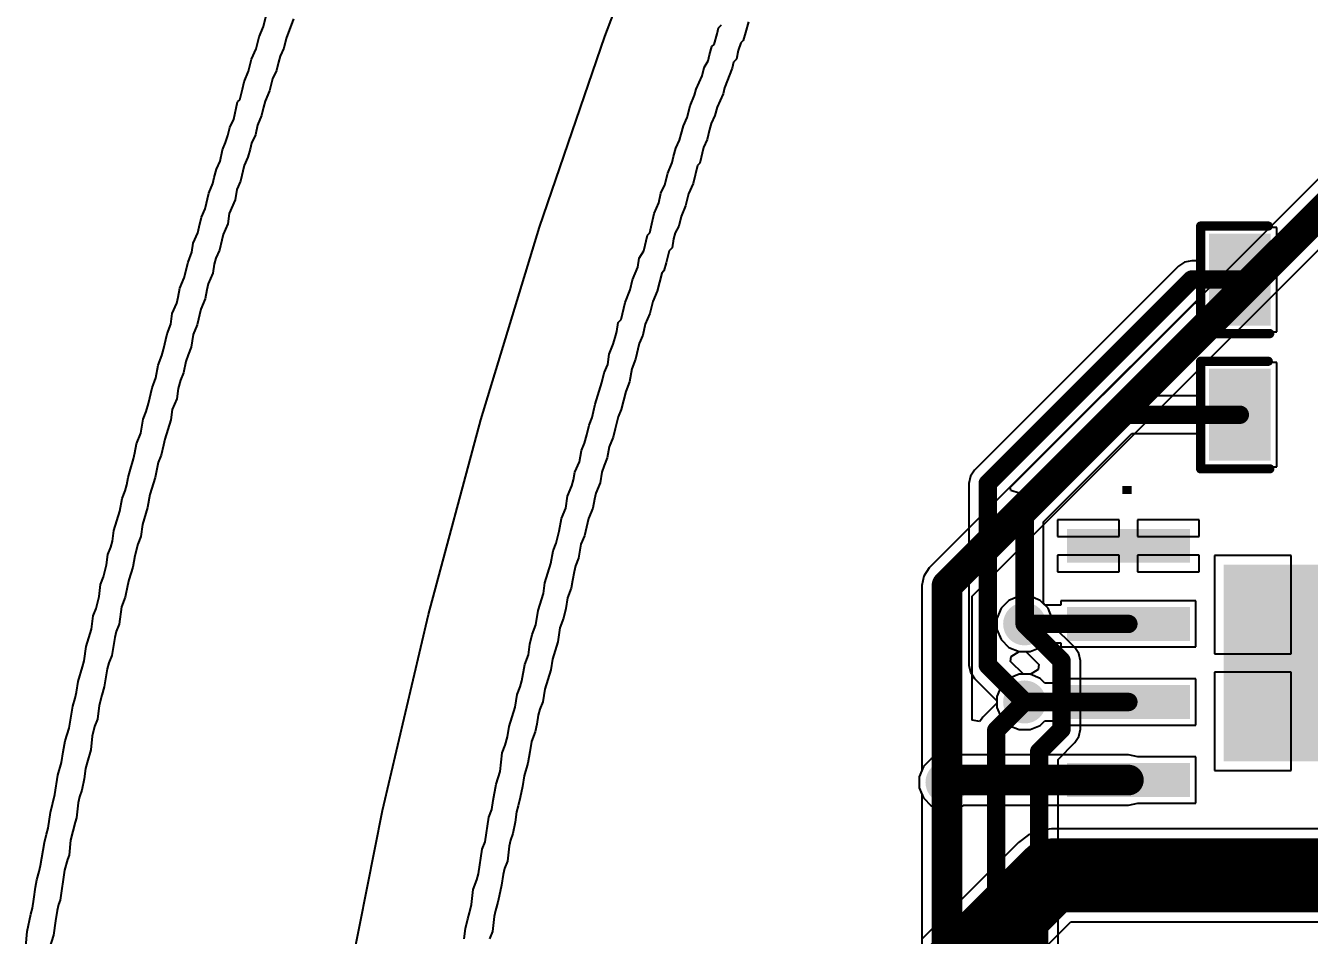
# Model space of a CAD drawing. Header units: millimetres. Extents: x 95 to 305, y 96 to 295.
# Drawn here: x 96.72 to 117.59, y 219.11 to 233.91 of the extents above; entities that cross this region are included whole.
import ezdxf

# ---------------------------------------------------------------- set-up
doc = ezdxf.new("R2010")
doc.units = ezdxf.units.MM
for name, color, linetype in [('BottomLayer', 5, 'Continuous'), ('BottomOverlay', 54, 'Continuous'), ('BottomSolder', 6, 'Continuous'), ('TopLayer', 1, 'Continuous'), ('TopOverlay', 2, 'Continuous'), ('TopPaste', 8, 'Continuous'), ('TopSolder', 216, 'Continuous'), ('ViaHoleLayer', 16, 'Continuous')]:
    doc.layers.add(name, color=color, linetype=linetype)

# ---------------------------------------------------------------- blocks, each defined once
blk = doc.blocks.new('HSOP_8_65')
at = {"layer": 'TopLayer'}
for points in [[(-2.12159977, 3.799798089999999), (-1.67160067, 3.799798089999999), (-1.67160067, 1.89979935), (-2.12159977, 1.89979935)], [(-0.85159723, 3.799798089999999), (-0.40159813, 3.799798089999999), (-0.40159813, 1.89979935), (-0.85159723, 1.89979935)], [(0.41840023, 3.79980317), (0.86839933, 3.79980317), (0.86839933, 1.89980443), (0.41840023, 1.89980443)], [(1.68840023, 3.79980063), (2.13839933, 3.79980063), (2.13839933, 1.89980189), (1.68840023, 1.89980189)], [(-1.5416022, 1.24980446), (1.55839668, 1.24980446), (1.55839668, -1.15019582), (-1.5416022, -1.15019582)], [(-2.12159977, -1.80019833), (-1.67160067, -1.80019833), (-1.67160067, -3.70019707), (-2.12159977, -3.70019707)], [(-0.85159977, -1.80019833), (-0.40160067, -1.80019833), (-0.40160067, -3.70019707), (-0.85159977, -3.70019707)], [(0.41840023, -1.80019833), (0.86839933, -1.80019833), (0.86839933, -3.70019707), (0.41840023, -3.70019707)], [(1.68840023, -1.80019833), (2.13839933, -1.80019833), (2.13839933, -3.70019707), (1.68840023, -3.70019707)]]:
    blk.add_hatch(color=1, dxfattribs=at).paths.add_polyline_path(points)
at = {"layer": 'TopPaste'}
for points in [[(-2.12159977, 3.799798089999999), (-1.67160067, 3.799798089999999), (-1.67160067, 1.89979935), (-2.12159977, 1.89979935)], [(-0.85159723, 3.799798089999999), (-0.40159813, 3.799798089999999), (-0.40159813, 1.89979935), (-0.85159723, 1.89979935)], [(0.41840023, 3.79980317), (0.86839933, 3.79980317), (0.86839933, 1.89980443), (0.41840023, 1.89980443)], [(1.68840023, 3.79980063), (2.13839933, 3.79980063), (2.13839933, 1.89980189), (1.68840023, 1.89980189)], [(-1.5416022, 1.24980446), (1.55839668, 1.24980446), (1.55839668, -1.15019582), (-1.5416022, -1.15019582)], [(-2.12159977, -1.80019833), (-1.67160067, -1.80019833), (-1.67160067, -3.70019707), (-2.12159977, -3.70019707)], [(-0.85159977, -1.80019833), (-0.40160067, -1.80019833), (-0.40160067, -3.70019707), (-0.85159977, -3.70019707)], [(0.41840023, -1.80019833), (0.86839933, -1.80019833), (0.86839933, -3.70019707), (0.41840023, -3.70019707)], [(1.68840023, -1.80019833), (2.13839933, -1.80019833), (2.13839933, -3.70019707), (1.68840023, -3.70019707)]]:
    blk.add_hatch(color=8, dxfattribs=at).paths.add_polyline_path(points)
at = {"layer": 'TopSolder'}
for points in [[(-2.17159967, 3.84979799), (-1.62160077, 3.84979799), (-1.62160077, 1.84979945), (-2.17159967, 1.84979945)], [(-0.9015971299999999, 3.84979799), (-0.35159823, 3.84979799), (-0.35159823, 1.84979945), (-0.9015971299999999, 1.84979945)], [(0.36840033, 3.84980307), (0.91839923, 3.84980307), (0.91839923, 1.84980453), (0.36840033, 1.84980453)], [(1.63840033, 3.84980053), (2.18839923, 3.84980053), (2.18839923, 1.84980199), (1.63840033, 1.84980199)], [(-1.5916021, 1.29980436), (1.60839658, 1.29980436), (1.60839658, -1.20019572), (-1.5916021, -1.20019572)], [(-2.17159967, -1.75019843), (-1.62160077, -1.75019843), (-1.62160077, -3.750196969999999), (-2.17159967, -3.750196969999999)], [(-0.90159967, -1.75019843), (-0.35160077, -1.75019843), (-0.35160077, -3.750196969999999), (-0.90159967, -3.750196969999999)], [(0.36840033, -1.75019843), (0.91839923, -1.75019843), (0.91839923, -3.750196969999999), (0.36840033, -3.750196969999999)], [(1.63840033, -1.75019843), (2.18839923, -1.75019843), (2.18839923, -3.750196969999999), (1.63840033, -3.750196969999999)]]:
    blk.add_hatch(color=216, dxfattribs=at).paths.add_polyline_path(points)
at = {"layer": 'TopOverlay'}
blk.add_text('.', height=1.00000054, dxfattribs=at).set_placement((-2.9915993, -2.85019496))
blk = doc.blocks.new('RES0805_128')
at = {"layer": 'TopLayer'}
for points in [[(-1.38780139, 0.6782968399999999), (-0.4878006499999999, 0.6782968399999999), (-0.4878006499999999, -0.7187031599999999), (-1.38780139, -0.7187031599999999)], [(0.49219993, 0.67829938), (1.39220067, 0.67829938), (1.39220067, -0.7187006199999999), (0.49219993, -0.7187006199999999)]]:
    blk.add_hatch(color=1, dxfattribs=at).paths.add_polyline_path(points)
at = {"layer": 'TopPaste'}
for points in [[(-1.38780139, 0.6782968399999999), (-0.4878006499999999, 0.6782968399999999), (-0.4878006499999999, -0.7187031599999999), (-1.38780139, -0.7187031599999999)], [(0.49219993, 0.67829938), (1.39220067, 0.67829938), (1.39220067, -0.7187006199999999), (0.49219993, -0.7187006199999999)]]:
    blk.add_hatch(color=8, dxfattribs=at).paths.add_polyline_path(points)
at = {"layer": 'TopSolder'}
for points in [[(-1.43780129, 0.72829674), (-0.43780075, 0.72829674), (-0.43780075, -0.76870306), (-1.43780129, -0.76870306)], [(0.44220003, 0.72829928), (1.44220057, 0.72829928), (1.44220057, -0.76870052), (0.44220003, -0.76870052)]]:
    blk.add_hatch(color=216, dxfattribs=at).paths.add_polyline_path(points)
at = {"layer": 'TopOverlay', "const_width": 0.1499997}
for points in [[(-1.5750032, 0.8500008399999999), (-0.47500286, 0.8499983)], [(-1.57500066, -0.87499952), (-1.57500066, 0.8249970799999999)], [(0.47500032, 0.8500008399999999), (1.5750032, 0.8500008399999999)], [(1.57500066, -0.87499952), (1.57500066, 0.8249970799999999)], [(-1.57500066, -0.90000074), (-0.4499991, -0.90000074)], [(0.47499778, -0.90000074), (1.57500066, -0.90000074)]]:
    blk.add_lwpolyline(points, dxfattribs=at)
at = {"layer": 'TopOverlay', "const_width": 0.07499858}
for points in [[(-1.61250376, 0.8500008399999999, 1), (-1.53750264, 0.8500008399999999, 1)], [(-1.61250122, 0.8249970799999999, 1), (-1.5375001, 0.8249970799999999, 1)], [(-0.5125034199999999, 0.8499983, 1), (-0.4375023, 0.8499983, 1)], [(0.43749976, 0.8500008399999999, 1), (0.5125008799999999, 0.8500008399999999, 1)], [(1.5375001, 0.8249970799999999, 1), (1.61250122, 0.8249970799999999, 1)], [(1.53750264, 0.8500008399999999, 1), (1.61250376, 0.8500008399999999, 1)], [(-1.61250122, -0.87499952, 1), (-1.5375001, -0.87499952, 1)], [(-1.61250122, -0.90000074, 1), (-1.5375001, -0.90000074, 1)], [(-0.4874996599999999, -0.90000074, 1), (-0.41249854, -0.90000074, 1)], [(0.43749722, -0.90000074, 1), (0.5124983399999999, -0.90000074, 1)], [(1.5375001, -0.87499952, 1), (1.61250122, -0.87499952, 1)], [(1.5375001, -0.90000074, 1), (1.61250122, -0.90000074, 1)]]:
    blk.add_lwpolyline(points, format="xyb", close=True, dxfattribs=at)
blk = doc.blocks.new('RES0805_130')
at = {"layer": 'TopLayer'}
for points in [[(-1.38780139, 0.6782968399999999), (-0.4878006499999999, 0.6782968399999999), (-0.4878006499999999, -0.7187031599999999), (-1.38780139, -0.7187031599999999)], [(0.49219993, 0.67829938), (1.39220067, 0.67829938), (1.39220067, -0.7187006199999999), (0.49219993, -0.7187006199999999)]]:
    blk.add_hatch(color=1, dxfattribs=at).paths.add_polyline_path(points)
at = {"layer": 'TopPaste'}
for points in [[(-1.38780139, 0.6782968399999999), (-0.4878006499999999, 0.6782968399999999), (-0.4878006499999999, -0.7187031599999999), (-1.38780139, -0.7187031599999999)], [(0.49219993, 0.67829938), (1.39220067, 0.67829938), (1.39220067, -0.7187006199999999), (0.49219993, -0.7187006199999999)]]:
    blk.add_hatch(color=8, dxfattribs=at).paths.add_polyline_path(points)
at = {"layer": 'TopSolder'}
for points in [[(-1.43780129, 0.72829674), (-0.43780075, 0.72829674), (-0.43780075, -0.76870306), (-1.43780129, -0.76870306)], [(0.44220003, 0.72829928), (1.44220057, 0.72829928), (1.44220057, -0.76870052), (0.44220003, -0.76870052)]]:
    blk.add_hatch(color=216, dxfattribs=at).paths.add_polyline_path(points)
at = {"layer": 'TopOverlay', "const_width": 0.1499997}
for points in [[(-1.5750032, 0.85000338), (-0.47500032, 0.8500008399999999)], [(-1.5750032, -0.87499952), (-1.57500066, 0.8249970799999999)], [(0.47500032, 0.8500008399999999), (1.5750032, 0.8500008399999999)], [(1.57500066, -0.87499952), (1.57500066, 0.8249970799999999)], [(-1.5750032, -0.90000074), (-0.4499991, -0.90000074)], [(0.47500286, -0.90000074), (1.57500066, -0.90000074)]]:
    blk.add_lwpolyline(points, dxfattribs=at)
at = {"layer": 'TopOverlay', "const_width": 0.07499858}
for points in [[(-1.61250376, 0.85000338, 1), (-1.53750264, 0.85000338, 1)], [(-1.61250122, 0.8249970799999999, 1), (-1.5375001, 0.8249970799999999, 1)], [(-0.5125008799999999, 0.8500008399999999, 1), (-0.43749976, 0.8500008399999999, 1)], [(0.43749976, 0.8500008399999999, 1), (0.5125008799999999, 0.8500008399999999, 1)], [(1.5375001, 0.8249970799999999, 1), (1.61250122, 0.8249970799999999, 1)], [(1.53750264, 0.8500008399999999, 1), (1.61250376, 0.8500008399999999, 1)], [(-1.61250376, -0.87499952, 1), (-1.53750264, -0.87499952, 1)], [(-1.61250376, -0.90000074, 1), (-1.53750264, -0.90000074, 1)], [(-0.4874996599999999, -0.90000074, 1), (-0.41249854, -0.90000074, 1)], [(0.4375023, -0.90000074, 1), (0.5125034199999999, -0.90000074, 1)], [(1.5375001, -0.87499952, 1), (1.61250122, -0.87499952, 1)], [(1.5375001, -0.90000074, 1), (1.61250122, -0.90000074, 1)]]:
    blk.add_lwpolyline(points, format="xyb", close=True, dxfattribs=at)

msp = doc.modelspace()

# ---------------------------------------------------------------- hatches: boundary and pattern name
at = {"layer": 'BottomLayer'}
h = msp.add_hatch(color=5, dxfattribs=at)
edge = h.paths.add_edge_path()
edge.add_arc((112.96280176, 224.17659762), 0.2999994, 0, 360)
h = msp.add_hatch(color=5, dxfattribs=at)
edge = h.paths.add_edge_path()
edge.add_arc((112.96280176, 222.90660016), 0.2999994, 0, 360)
h = msp.add_hatch(color=5, dxfattribs=at)
edge = h.paths.add_edge_path()
edge.add_arc((111.70000012, 221.6000013), 0.2999994, 0, 360)
at = {"layer": 'BottomSolder'}
h = msp.add_hatch(color=6, dxfattribs=at)
edge = h.paths.add_edge_path()
edge.add_arc((112.96280176, 224.17659762), 0.3499993, 0, 360)
h = msp.add_hatch(color=6, dxfattribs=at)
edge = h.paths.add_edge_path()
edge.add_arc((112.96280176, 222.90660016), 0.3499993, 0, 360)
h = msp.add_hatch(color=6, dxfattribs=at)
edge = h.paths.add_edge_path()
edge.add_arc((111.70000012, 221.6000013), 0.3499993, 0, 360)
at = {"layer": 'TopLayer'}
h = msp.add_hatch(color=1, dxfattribs=at)
edge = h.paths.add_edge_path()
edge.add_arc((112.96280176, 224.17659762), 0.2999994, 0, 360)
h = msp.add_hatch(color=1, dxfattribs=at)
edge = h.paths.add_edge_path()
edge.add_arc((112.96280176, 222.90660016), 0.2999994, 0, 360)
h = msp.add_hatch(color=1, dxfattribs=at)
edge = h.paths.add_edge_path()
edge.add_arc((111.70000012, 221.6000013), 0.2999994, 0, 360)
at = {"layer": 'TopSolder'}
h = msp.add_hatch(color=216, dxfattribs=at)
edge = h.paths.add_edge_path()
edge.add_arc((112.96280176, 224.17659762), 0.3499993, 0, 360)
h = msp.add_hatch(color=216, dxfattribs=at)
edge = h.paths.add_edge_path()
edge.add_arc((112.96280176, 222.90660016), 0.3499993, 0, 360)
h = msp.add_hatch(color=216, dxfattribs=at)
edge = h.paths.add_edge_path()
edge.add_arc((111.70000012, 221.6000013), 0.3499993, 0, 360)
at = {"layer": 'ViaHoleLayer'}
h = msp.add_hatch(color=16, dxfattribs=at)
edge = h.paths.add_edge_path()
edge.add_arc((112.96280176, 224.17659762), 0.1499997, 0, 360)
h = msp.add_hatch(color=16, dxfattribs=at)
edge = h.paths.add_edge_path()
edge.add_arc((112.96280176, 222.90660016), 0.1499997, 0, 360)
h = msp.add_hatch(color=16, dxfattribs=at)
edge = h.paths.add_edge_path()
edge.add_arc((111.70000012, 221.6000013), 0.1499997, 0, 360)

# ---------------------------------------------------------------- linework, layer by layer
at = {"layer": 'BottomLayer'}
for p, q in [((106.13230234, 233.73333746), (107.29114178, 236.7987771)), ((105.07479874, 230.63150978), (106.13230234, 233.73333746)), ((117.97634774, 231.65311556), (111.41161614, 225.08838396)), ((112.10783522, 224.63106712), (118.5531157, 231.0763476)), ((104.11974604, 227.4965478), (105.07479874, 230.63150978)), ((103.2681958, 224.33190846), (104.11974604, 227.4965478)), ((111.41161614, 225.08838396), (111.3232089, 224.95607282)), ((111.3232089, 224.95607282), (111.29216248, 224.79999998)), ((111.29216248, 224.79999998), (111.29216502, 224.79998728)), ((111.29216502, 224.79998728), (111.29216502, 221.79130394)), ((112.10783522, 222.61142422), (112.10783522, 224.63106712)), ((112.70789752, 224.55808784), (112.58131154, 224.43150186)), ((112.87329216, 224.62659672), (112.70789752, 224.55808784)), ((113.05231136, 224.62659672), (112.87329216, 224.62659672)), ((113.217706, 224.55808784), (113.05231136, 224.62659672)), ((113.34429198, 224.43150186), (113.217706, 224.55808784)), ((102.52107766, 221.14098012), (103.2681958, 224.33190846)), ((112.58131154, 224.43150186), (112.51280266, 224.26610722)), ((112.51280266, 224.26610722), (112.51280266, 224.08708802)), ((113.41280086, 224.26610722), (113.34429198, 224.43150186)), ((113.41280086, 224.15917576), (113.41280086, 224.26610722)), ((112.51280266, 224.08708802), (112.58131154, 223.92169338)), ((113.77908156, 223.79289252), (113.41280086, 224.15917576)), ((112.58131154, 223.92169338), (112.70789752, 223.7951074)), ((112.70789752, 223.7951074), (112.87329216, 223.72659852)), ((112.87329216, 223.72659852), (112.98022362, 223.72659852)), ((112.98022362, 223.72659852), (113.19099536, 223.51582932)), ((113.77908918, 223.79288744), (113.77908156, 223.79289252)), ((113.84539334, 223.69365218), (113.77908918, 223.79288744)), ((113.86868006, 223.57659882), (113.84539334, 223.69365218)), ((113.18407132, 223.43623842), (113.05407412, 223.35587028)), ((113.19099536, 223.51582932), (113.18407132, 223.43623842)), ((113.86867752, 223.57658612), (113.86868006, 223.57659882)), ((113.86867752, 222.4628012), (113.86867752, 223.57658612)), ((112.70789752, 223.28809038), (112.58131154, 223.1615044)), ((112.87329216, 223.35659926), (112.70789752, 223.28809038)), ((113.05231136, 223.35659926), (112.87329216, 223.35659926)), ((113.05407412, 223.35587028), (113.05231136, 223.35659926)), ((112.58131154, 223.1615044), (112.51280266, 222.99610976)), ((112.51280266, 222.99610976), (112.51280266, 222.8891783)), ((112.51280266, 222.8891783), (112.28371244, 222.66008808)), ((112.23483522, 222.58693608), (112.10783522, 222.61142422)), ((112.28371244, 222.66008808), (112.23483522, 222.58693608)), ((113.84539334, 222.34574784), (113.86867752, 222.4628012)), ((113.50587662, 221.97330002), (113.77908156, 222.2465075)), ((113.77908156, 222.2465075), (113.77908918, 222.24651258)), ((113.77908918, 222.24651258), (113.84539334, 222.34574784)), ((113.50587662, 217.14591826), (113.50587662, 221.97330002)), ((111.29216502, 221.79130394), (111.25000102, 221.6895109)), ((111.25000102, 221.6895109), (111.25000102, 221.5104917)), ((111.25000102, 221.5104917), (111.29216502, 221.40869866)), ((111.29216502, 221.40869866), (111.29216502, 215.79561616)), ((101.87918918, 217.92737466), (102.52107766, 221.14098012))]:
    msp.add_line(p, q, dxfattribs=at)
for points, const_width in [([(111.70000012, 224.79999998), (118.39999688, 231.49999674)], 0.499999), ([(111.70000012, 221.6000013), (111.70000012, 224.79999998)], 0.499999), ([(112.96280176, 224.17659762), (113.56280056, 223.57659882)], 0.2999994), ([(113.56280056, 222.4628012), (113.56280056, 223.57659882)], 0.2999994), ([(112.50000106, 222.44379946), (112.96280176, 222.90660016)], 0.2999994), ([(112.50000106, 216.26560252), (112.50000106, 222.44379946)], 0.2999994), ([(113.19999966, 222.1000003), (113.56280056, 222.4628012)], 0.2999994), ([(113.19999966, 216.81540076), (113.19999966, 222.1000003)], 0.2999994), ([(111.70000012, 215.79560346), (111.70000012, 221.6000013)], 0.499999)]:
    msp.add_lwpolyline(points, dxfattribs=dict(at, const_width=const_width))
for points, const_width in [([(111.57500164, 224.79999998, 1), (111.8249986, 224.79999998, 1)], 0.2499995), ([(111.57500164, 224.79999998, 1), (111.8249986, 224.79999998, 1)], 0.2499995), ([(112.88780318, 224.17659762, 1), (113.03780034, 224.17659762, 1)], 0.1499997), ([(113.48780198, 223.57659882, 1), (113.63779914, 223.57659882, 1)], 0.1499997), ([(113.48780198, 223.57659882, 1), (113.63779914, 223.57659882, 1)], 0.1499997), ([(112.88780318, 222.90660016, 1), (113.03780034, 222.90660016, 1)], 0.1499997), ([(112.42500248, 222.44379946, 1), (112.57499964, 222.44379946, 1)], 0.1499997), ([(112.42500248, 222.44379946, 1), (112.57499964, 222.44379946, 1)], 0.1499997), ([(113.48780198, 222.4628012, 1), (113.63779914, 222.4628012, 1)], 0.1499997), ([(113.48780198, 222.4628012, 1), (113.63779914, 222.4628012, 1)], 0.1499997), ([(113.12500108, 222.1000003, 1), (113.27499824, 222.1000003, 1)], 0.1499997), ([(113.12500108, 222.1000003, 1), (113.27499824, 222.1000003, 1)], 0.1499997), ([(111.57500164, 221.6000013, 1), (111.8249986, 221.6000013, 1)], 0.2499995), ([(111.57500164, 221.6000013, 1), (111.8249986, 221.6000013, 1)], 0.2499995)]:
    msp.add_lwpolyline(points, format="xyb", close=True, dxfattribs=dict(at, const_width=const_width))
at = {"layer": 'BottomOverlay'}
for p, q in [((100.5852573, 233.89843492), (100.62176726, 234.0566439)), ((100.51223738, 233.72805934), (100.5852573, 233.89843492)), ((101.0720483, 234.02013394), (100.95034928, 233.70372106)), ((107.96012952, 233.77673844), (107.98447034, 233.87409664)), ((107.98447034, 233.87409664), (108.03314944, 233.92277574)), ((108.4712588, 233.97145484), (108.4225797, 233.80107672)), ((100.46356082, 233.53334294), (100.51223738, 233.72805934)), ((100.95034928, 233.70372106), (100.91383932, 233.54551208)), ((107.91145042, 233.60636286), (107.96012952, 233.77673844)), ((108.34956232, 233.63070114), (108.30088322, 233.50900466)), ((108.38607228, 233.6672111), (108.34956232, 233.63070114)), ((108.4225797, 233.80107672), (108.38607228, 233.6672111)), ((100.3905409, 233.36296736), (100.46356082, 233.53334294)), ((100.91383932, 233.54551208), (100.85299108, 233.41164646)), ((107.81409222, 233.33862654), (107.83843304, 233.43598474)), ((107.83843304, 233.43598474), (107.87494046, 233.5698529)), ((107.87494046, 233.5698529), (107.91145042, 233.60636286)), ((108.30088322, 233.50900466), (108.2765424, 233.36296736)), ((100.3418618, 233.16825096), (100.3905409, 233.36296736)), ((100.8286528, 233.31428826), (100.79214284, 233.1804201)), ((100.85299108, 233.41164646), (100.8286528, 233.31428826)), ((107.71673402, 233.09523104), (107.75324398, 233.2290992)), ((107.75324398, 233.2290992), (107.81409222, 233.33862654)), ((108.20352502, 233.21693006), (108.08182854, 232.90051464)), ((108.2278633, 233.31428826), (108.20352502, 233.21693006)), ((108.2765424, 233.36296736), (108.2278633, 233.31428826)), ((100.2445036, 232.87617636), (100.26884442, 232.99787284)), ((100.26884442, 232.99787284), (100.3418618, 233.16825096)), ((100.7312946, 233.04655194), (100.6826155, 232.85183808)), ((100.79214284, 233.1804201), (100.7312946, 233.04655194)), ((107.61937582, 232.87617636), (107.71673402, 233.09523104)), ((100.1958245, 232.70580078), (100.2445036, 232.87617636)), ((100.6826155, 232.85183808), (100.60959558, 232.68145996)), ((107.59503754, 232.77881816), (107.61937582, 232.87617636)), ((108.05748772, 232.80315898), (107.96012952, 232.58410176)), ((108.08182854, 232.90051464), (108.05748772, 232.80315898)), ((100.0984663, 232.38938536), (100.15931454, 232.66929082)), ((100.15931454, 232.66929082), (100.1958245, 232.70580078)), ((100.5852573, 232.58410176), (100.54874734, 232.4502336)), ((100.60959558, 232.68145996), (100.5852573, 232.58410176)), ((107.47333852, 232.41372618), (107.52201762, 232.60844258)), ((107.52201762, 232.60844258), (107.59503754, 232.77881816)), ((107.96012952, 232.58410176), (107.92361956, 232.4502336)), ((100.03761806, 232.25551974), (100.0984663, 232.38938536)), ((100.54874734, 232.4502336), (100.4878991, 232.29202716)), ((107.41249028, 232.27985802), (107.47333852, 232.41372618)), ((107.92361956, 232.4502336), (107.86277132, 232.31636798)), ((100.0011081, 232.12165158), (100.03761806, 232.25551974)), ((100.4878991, 232.29202716), (100.45138914, 232.13382072)), ((107.37598032, 232.14598986), (107.41249028, 232.27985802)), ((107.83843304, 232.21900978), (107.80192308, 232.06080334)), ((107.86277132, 232.31636798), (107.83843304, 232.21900978)), ((99.91592158, 231.89042522), (99.96460067999999, 232.01212424)), ((99.96460067999999, 232.01212424), (100.0011081, 232.12165158)), ((100.3905409, 231.9999551), (100.36620262, 231.9025969)), ((100.45138914, 232.13382072), (100.3905409, 231.9999551)), ((107.2907938, 231.91476604), (107.35164204, 232.04863166)), ((107.35164204, 232.04863166), (107.37598032, 232.14598986)), ((107.80192308, 232.06080334), (107.74107484, 231.92693518)), ((99.87941161999998, 231.7078805), (99.91592158, 231.89042522)), ((100.32969266, 231.76872874), (100.26884442, 231.63486058)), ((100.36620262, 231.9025969), (100.32969266, 231.76872874)), ((107.22994556, 231.68353968), (107.25428384, 231.78089788)), ((107.25428384, 231.78089788), (107.2907938, 231.91476604)), ((107.74107484, 231.92693518), (107.68022406, 231.67137054)), ((99.78205342, 231.44014418), (99.81856338, 231.57401234)), ((99.81856338, 231.57401234), (99.87941161999998, 231.7078805)), ((100.26884442, 231.63486058), (100.20799364, 231.37929594)), ((107.15692564, 231.5131641), (107.22994556, 231.68353968)), ((107.64371664, 231.63486058), (107.57069672, 231.34278598)), ((107.68022406, 231.67137054), (107.64371664, 231.63486058)), ((99.69686435999999, 231.18457954), (99.75771259999999, 231.34278598)), ((99.75771259999999, 231.34278598), (99.78205342, 231.44014418)), ((100.20799364, 231.37929594), (100.1471454, 231.24542778)), ((107.10824654, 231.3184477), (107.15692564, 231.5131641)), ((107.57069672, 231.34278598), (107.49767934, 231.1724104)), ((99.63601612, 230.9290149), (99.69686435999999, 231.18457954)), ((100.1471454, 231.24542778), (100.12280712, 231.0750522)), ((107.01088834, 231.0263731), (107.0473983, 231.18457954)), ((107.0473983, 231.18457954), (107.10824654, 231.3184477)), ((107.49767934, 231.1724104), (107.44900024, 230.977694)), ((99.57516788, 230.79514674), (99.63601612, 230.9290149)), ((100.12280712, 231.0750522), (100.02544892, 230.85599752)), ((106.93787096, 230.85599752), (107.01088834, 231.0263731)), ((107.44900024, 230.977694), (107.37598032, 230.80731842)), ((99.53865791999999, 230.6369403), (99.57516788, 230.79514674)), ((100.02544892, 230.85599752), (100.0011081, 230.6856194)), ((106.88919186, 230.6369403), (106.93787096, 230.85599752)), ((107.37598032, 230.80731842), (107.3394729, 230.64911198)), ((99.44129971999999, 230.36920652), (99.51431964, 230.5395821)), ((99.51431964, 230.5395821), (99.53865791999999, 230.6369403)), ((99.92809071999999, 230.51524382), (99.9037499, 230.41788562)), ((100.0011081, 230.6856194), (99.92809071999999, 230.51524382)), ((106.76749284, 230.24751004), (106.82834362, 230.50307468)), ((106.82834362, 230.50307468), (106.86485104, 230.5395821)), ((106.86485104, 230.5395821), (106.88919186, 230.6369403)), ((107.27862212, 230.5395821), (107.25428384, 230.4422239)), ((107.3394729, 230.64911198), (107.27862212, 230.5395821)), ((99.41696144, 230.22316922), (99.44129971999999, 230.36920652)), ((99.9037499, 230.41788562), (99.86724248, 230.25967918)), ((107.22994556, 230.29618914), (107.18126646, 230.24751004)), ((107.25428384, 230.4422239), (107.22994556, 230.29618914)), ((99.35611065999998, 230.06496278), (99.41696144, 230.22316922)), ((99.80639169999999, 230.12581102), (99.78205342, 230.02845282)), ((99.86724248, 230.25967918), (99.80639169999999, 230.12581102)), ((106.67013464, 229.97977372), (106.69447546, 230.12581102)), ((106.69447546, 230.12581102), (106.76749284, 230.24751004)), ((107.18126646, 230.24751004), (107.13258736, 230.05279364)), ((99.29526242, 229.80939814), (99.35611065999998, 230.06496278)), ((99.75771259999999, 229.88241552), (99.68469522, 229.71203994)), ((99.78205342, 230.02845282), (99.75771259999999, 229.88241552)), ((106.58494812, 229.77288818), (106.67013464, 229.97977372)), ((107.05956744, 229.88241552), (106.98655006, 229.59034092)), ((107.0960774, 229.91892548), (107.05956744, 229.88241552)), ((107.13258736, 230.05279364), (107.0960774, 229.91892548)), ((99.22224503999999, 229.63902002), (99.29526242, 229.80939814)), ((99.68469522, 229.71203994), (99.6603544, 229.61468174)), ((106.54843816, 229.61468174), (106.58494812, 229.77288818)), ((99.17356593999999, 229.39562706), (99.19790422, 229.49298272)), ((99.19790422, 229.49298272), (99.22224503999999, 229.63902002)), ((99.63601612, 229.46864444), (99.56299874, 229.29826886)), ((99.6603544, 229.61468174), (99.63601612, 229.46864444)), ((106.4632491, 229.4077962), (106.54843816, 229.61468174)), ((106.98655006, 229.59034092), (106.91353014, 229.41996534)), ((99.10054602, 229.22524894), (99.17356593999999, 229.39562706)), ((99.56299874, 229.29826886), (99.50214796, 229.04270422)), ((106.40240086, 229.12789074), (106.4632491, 229.4077962)), ((106.91353014, 229.41996534), (106.86485104, 229.22524894)), ((99.01535949999999, 228.89666692), (99.07620774, 229.05487336)), ((99.07620774, 229.05487336), (99.10054602, 229.22524894)), ((99.50214796, 229.04270422), (99.44129971999999, 228.88449524)), ((106.32938348, 228.93317434), (106.35372176, 229.07921164)), ((106.35372176, 229.07921164), (106.40240086, 229.12789074)), ((106.79183366, 229.05487336), (106.7553237, 228.8723261)), ((106.86485104, 229.22524894), (106.79183366, 229.05487336)), ((98.95450871999999, 228.64109974), (99.01535949999999, 228.89666692)), ((99.44129971999999, 228.88449524), (99.40478975999999, 228.6776097)), ((106.2685327, 228.7262888), (106.30504266, 228.83581614)), ((106.30504266, 228.83581614), (106.32938348, 228.93317434)), ((106.7553237, 228.8723261), (106.69447546, 228.73845794)), ((98.93017043999998, 228.54374408), (98.95450871999999, 228.64109974)), ((99.40478975999999, 228.6776097), (99.35611065999998, 228.55591322)), ((106.20768446, 228.56808236), (106.2685327, 228.7262888)), ((106.69447546, 228.73845794), (106.63362722, 228.4828933)), ((98.8693222, 228.3855351), (98.93017043999998, 228.54374408)), ((99.31960323999999, 228.44638588), (99.28309327999999, 228.26383862)), ((99.35611065999998, 228.55591322), (99.31960323999999, 228.44638588)), ((106.18334618, 228.39770678), (106.20768446, 228.56808236)), ((106.63362722, 228.4828933), (106.57277644, 228.32468686)), ((98.83281224, 228.17864956), (98.8693222, 228.3855351)), ((99.28309327999999, 228.26383862), (99.23441418, 228.14214214)), ((106.08598798, 228.10563218), (106.1224954, 228.26383862)), ((106.1224954, 228.26383862), (106.18334618, 228.39770678)), ((106.57277644, 228.32468686), (106.53626902, 228.11780132)), ((98.71111576, 227.76487848), (98.77196399999998, 228.02044312)), ((98.77196399999998, 228.02044312), (98.83281224, 228.17864956)), ((99.19790422, 228.00827398), (99.17356593999999, 227.83789586)), ((99.23441418, 228.14214214), (99.19790422, 228.00827398)), ((105.97646064, 227.75270934), (106.08598798, 228.10563218)), ((106.53626902, 228.11780132), (106.47541824, 227.95959488)), ((99.17356593999999, 227.83789586), (99.10054602, 227.66752028)), ((106.47541824, 227.95959488), (106.40240086, 227.66752028)), ((98.6259267, 227.50931384), (98.6746058, 227.63101032)), ((98.6746058, 227.63101032), (98.71111576, 227.76487848)), ((99.10054602, 227.66752028), (99.07620774, 227.4971447)), ((105.92778154, 227.53365212), (105.95211982, 227.63101032)), ((105.95211982, 227.63101032), (105.97646064, 227.75270934)), ((106.40240086, 227.66752028), (106.35372176, 227.5458238)), ((98.58941673999999, 227.27808748), (98.6259267, 227.50931384)), ((99.07620774, 227.4971447), (98.97884954, 227.18072928)), ((105.84259248, 227.2537492), (105.87910244, 227.41195564)), ((105.87910244, 227.41195564), (105.92778154, 227.53365212)), ((106.35372176, 227.5458238), (106.30504266, 227.3511074)), ((98.51639936, 227.1077119), (98.58941673999999, 227.27808748)), ((98.97884954, 227.18072928), (98.95450871999999, 227.08337108)), ((105.80608252, 227.11988104), (105.84259248, 227.2537492)), ((106.2685327, 227.21723924), (106.20768446, 227.0590328)), ((106.30504266, 227.3511074), (106.2685327, 227.21723924)), ((98.46772026, 226.8643164), (98.49205853999999, 226.9616746)), ((98.49205853999999, 226.9616746), (98.51639936, 227.1077119)), ((98.95450871999999, 227.08337108), (98.9180013, 226.92516464)), ((105.72089346, 226.8156373), (105.75740342, 226.99818456)), ((105.75740342, 226.99818456), (105.80608252, 227.11988104)), ((106.20768446, 227.0590328), (106.1711745, 226.87648554)), ((98.40686947999998, 226.65743086), (98.46772026, 226.8643164)), ((98.8693222, 226.80346816), (98.8206431, 226.56007266)), ((98.9180013, 226.92516464), (98.8693222, 226.80346816)), ((105.64787608, 226.64526172), (105.72089346, 226.8156373)), ((106.1224954, 226.75478906), (106.08598798, 226.64526172)), ((106.1711745, 226.87648554), (106.1224954, 226.75478906)), ((98.35819292, 226.43837618), (98.38253119999999, 226.56007266)), ((98.38253119999999, 226.56007266), (98.40686947999998, 226.65743086)), ((98.8206431, 226.56007266), (98.73545404, 226.2801672)), ((105.62353526, 226.5235627), (105.64787608, 226.64526172)), ((106.08598798, 226.64526172), (106.06164716, 226.4748836)), ((98.285173, 226.21931896), (98.33385209999999, 226.34101798)), ((98.33385209999999, 226.34101798), (98.35819292, 226.43837618)), ((105.5261796, 226.25582892), (105.59919698, 226.4262045)), ((105.59919698, 226.4262045), (105.62353526, 226.5235627)), ((106.06164716, 226.4748836), (105.98862978, 226.30450802)), ((98.24866304, 226.01243342), (98.285173, 226.21931896)), ((98.73545404, 226.2801672), (98.69894407999999, 226.07328166)), ((105.50183878, 226.06111252), (105.5261796, 226.25582892)), ((105.96428896, 226.20714982), (105.93995068, 226.06111252)), ((105.98862978, 226.30450802), (105.96428896, 226.20714982)), ((98.15130484, 225.69602054), (98.24866304, 226.01243342)), ((98.69894407999999, 226.07328166), (98.61375756, 225.79337874)), ((105.4288214, 225.89073694), (105.50183878, 226.06111252)), ((105.93995068, 226.06111252), (105.86693076, 225.89073694)), ((98.12696656, 225.52564242), (98.15130484, 225.69602054)), ((98.61375756, 225.79337874), (98.58941673999999, 225.59866234)), ((105.39231144, 225.68384886), (105.4288214, 225.89073694)), ((105.86693076, 225.89073694), (105.80608252, 225.61083148)), ((98.10262574, 225.42828422), (98.12696656, 225.52564242)), ((98.58941673999999, 225.59866234), (98.54073763999999, 225.47696332)), ((105.29495324, 225.36743598), (105.34363234, 225.489135)), ((105.34363234, 225.489135), (105.39231144, 225.68384886)), ((105.80608252, 225.61083148), (105.74523428, 225.47696332)), ((98.02960836, 225.13621216), (98.05394663999999, 225.30658774)), ((98.05394663999999, 225.30658774), (98.10262574, 225.42828422)), ((98.49205853999999, 225.28224692), (98.45554858, 225.0997022)), ((98.54073763999999, 225.47696332), (98.49205853999999, 225.28224692)), ((105.25844328, 225.16055044), (105.29495324, 225.36743598)), ((105.74523428, 225.47696332), (105.70872432, 225.2457395)), ((97.98092926, 224.94149576), (98.02960836, 225.13621216)), ((98.45554858, 225.0997022), (98.39470034, 224.89281666)), ((105.16108508, 224.84413756), (105.25844328, 225.16055044)), ((105.66004522, 225.12404048), (105.63570694, 225.02668228)), ((105.70872432, 225.2457395), (105.66004522, 225.12404048)), ((97.93225016, 224.81979674), (97.98092926, 224.94149576)), ((98.39470034, 224.89281666), (98.37036206, 224.79545846)), ((105.61136612, 224.88064498), (105.58702784, 224.7589485)), ((105.63570694, 225.02668228), (105.61136612, 224.88064498)), ((97.90791187999999, 224.62508034), (97.93225016, 224.81979674)), ((98.37036206, 224.79545846), (98.33385209999999, 224.6129112)), ((105.05155774, 224.39385652), (105.1367468, 224.67375944)), ((105.1367468, 224.67375944), (105.16108508, 224.84413756)), ((105.58702784, 224.7589485), (105.5261796, 224.60074206)), ((97.85923278, 224.43036394), (97.90791187999999, 224.62508034)), ((98.27300385999999, 224.45470476), (98.2364939, 224.1747993)), ((98.33385209999999, 224.6129112), (98.27300385999999, 224.45470476)), ((105.5261796, 224.60074206), (105.50183878, 224.43036394)), ((97.78621285999999, 224.08961278), (97.81055368, 224.30866746)), ((97.81055368, 224.30866746), (97.85923278, 224.43036394)), ((105.01504778, 224.16263016), (105.05155774, 224.39385652)), ((105.46532882, 224.2721575), (105.40448058, 224.11395106)), ((105.50183878, 224.43036394), (105.46532882, 224.2721575)), ((97.70102379999999, 223.80970732), (97.78621285999999, 224.08961278)), ((98.1878148, 224.05310282), (98.16347651999999, 223.95574462)), ((98.2364939, 224.1747993), (98.1878148, 224.05310282)), ((104.95419954, 224.00442372), (105.01504778, 224.16263016)), ((105.40448058, 224.11395106), (105.36797062, 223.88272724)), ((98.16347651999999, 223.95574462), (98.11479741999999, 223.66367002)), ((104.8933513, 223.67583916), (104.91768958, 223.84621728)), ((104.91768958, 223.84621728), (104.95419954, 224.00442372)), ((105.36797062, 223.88272724), (105.2827841, 223.60282178)), ((97.66451638, 223.57848096), (97.70102379999999, 223.80970732)), ((98.11479741999999, 223.66367002), (98.06611831999999, 223.54197354)), ((104.83250306, 223.51763272), (104.8933513, 223.67583916)), ((105.2827841, 223.60282178), (105.25844328, 223.4324462)), ((97.56715817999999, 223.2377298), (97.64017555999999, 223.4811253)), ((97.64017555999999, 223.4811253), (97.66451638, 223.57848096)), ((98.0417775, 223.44461534), (97.9930984, 223.15254074)), ((98.06611831999999, 223.54197354), (98.0417775, 223.44461534)), ((104.78382396, 223.24989894), (104.83250306, 223.51763272)), ((105.25844328, 223.4324462), (105.16108508, 223.11603078)), ((97.54281735999999, 223.06735168), (97.56715817999999, 223.2377298)), ((104.75948314, 223.15254074), (104.78382396, 223.24989894)), ((97.51847907999999, 222.96999348), (97.54281735999999, 223.06735168)), ((97.95658843999999, 223.01867258), (97.90791187999999, 222.848297)), ((97.9930984, 223.15254074), (97.95658843999999, 223.01867258)), ((104.67429662, 222.82395618), (104.71080404, 223.03084426)), ((104.71080404, 223.03084426), (104.75948314, 223.15254074)), ((105.16108508, 223.11603078), (105.12457766, 222.90914524)), ((97.42112088, 222.48320502), (97.48196911999999, 222.83612786)), ((97.48196911999999, 222.83612786), (97.51847907999999, 222.96999348)), ((97.90791187999999, 222.848297), (97.88357106, 222.62924232)), ((104.57693842, 222.5075433), (104.67429662, 222.82395618)), ((105.07589856, 222.78744876), (105.05155774, 222.69009056)), ((105.12457766, 222.90914524), (105.07589856, 222.78744876)), ((97.88357106, 222.62924232), (97.83489196, 222.5075433)), ((105.05155774, 222.69009056), (105.02721946, 222.54405326)), ((97.36027263999999, 222.27631694), (97.42112088, 222.48320502)), ((97.79838199999999, 222.34933686), (97.77404372, 222.13028218)), ((97.83489196, 222.5075433), (97.79838199999999, 222.34933686)), ((104.5525976, 222.33716772), (104.57693842, 222.5075433)), ((105.00287864, 222.42235424), (104.9420304, 222.2641478)), ((105.02721946, 222.54405326), (105.00287864, 222.42235424)), ((97.32376267999999, 222.09377222), (97.36027263999999, 222.27631694)), ((104.46740854, 222.08160308), (104.51608764, 222.20329956)), ((104.51608764, 222.20329956), (104.5525976, 222.33716772)), ((104.9420304, 222.2641478), (104.91768958, 222.09377222)), ((97.29942186, 221.9233941), (97.32376267999999, 222.09377222)), ((97.77404372, 222.13028218), (97.71319548, 221.9233941)), ((104.43090112, 221.77735934), (104.46740854, 222.08160308)), ((104.91768958, 222.09377222), (104.88118216, 221.91122496)), ((97.23857362, 221.71650856), (97.29942186, 221.9233941)), ((97.68885466, 221.82603844), (97.66451638, 221.65566032)), ((97.71319548, 221.9233941), (97.68885466, 221.82603844)), ((104.37005034, 221.57047126), (104.43090112, 221.77735934)), ((104.88118216, 221.91122496), (104.82033138, 221.70433942)), ((97.18989452, 221.40009568), (97.23857362, 221.71650856)), ((97.66451638, 221.65566032), (97.62800641999999, 221.47311306)), ((104.32137124, 221.30273748), (104.37005034, 221.57047126)), ((104.7959931, 221.53396384), (104.75948314, 221.35141658)), ((104.82033138, 221.70433942), (104.7959931, 221.53396384)), ((97.11687713999999, 221.10802108), (97.18989452, 221.40009568)), ((97.59149645999999, 221.36358572), (97.56715817999999, 221.26622752)), ((97.62800641999999, 221.47311306), (97.59149645999999, 221.36358572)), ((104.75948314, 221.35141658), (104.72297318, 221.21754842)), ((97.08036718, 220.85245644), (97.11687713999999, 221.10802108)), ((97.56715817999999, 221.26622752), (97.54281735999999, 221.02283202)), ((104.24835386, 221.0350037), (104.29703296, 221.15670018)), ((104.29703296, 221.15670018), (104.32137124, 221.30273748)), ((104.6986349, 221.12019022), (104.67429662, 220.94981464)), ((104.72297318, 221.21754842), (104.6986349, 221.12019022)), ((97.51847907999999, 220.94981464), (97.44545916, 220.65774004)), ((97.54281735999999, 221.02283202), (97.51847907999999, 220.94981464)), ((104.18750562, 220.63340176), (104.24835386, 221.0350037)), ((104.67429662, 220.94981464), (104.63778666, 220.76726738)), ((97.01951894, 220.62123008), (97.0560289, 220.75509824)), ((97.0560289, 220.75509824), (97.08036718, 220.85245644)), ((104.63778666, 220.76726738), (104.6012767, 220.65774004)), ((96.95867069999998, 220.24396896), (97.01951894, 220.62123008)), ((97.44545916, 220.65774004), (97.42112088, 220.41434454)), ((104.07797828, 220.1101008), (104.13882652, 220.51170274)), ((104.13882652, 220.51170274), (104.18750562, 220.63340176)), ((104.57693842, 220.56038184), (104.5525976, 220.31698634)), ((104.6012767, 220.65774004), (104.57693842, 220.56038184)), ((97.39678006, 220.34132716), (97.34810096, 220.17094904)), ((97.42112088, 220.41434454), (97.39678006, 220.34132716)), ((104.5525976, 220.31698634), (104.5039185, 220.19528986)), ((96.89781992, 220.0127426), (96.93432987999999, 220.14661076)), ((96.93432987999999, 220.14661076), (96.95867069999998, 220.24396896)), ((97.34810096, 220.17094904), (97.27508357999999, 219.68416058)), ((104.05363746, 220.0127426), (104.07797828, 220.1101008)), ((104.47958022, 220.09793166), (104.4552394, 219.92755608)), ((104.5039185, 220.19528986), (104.47958022, 220.09793166)), ((96.84914081999999, 219.69632972), (96.87348164, 219.89104612)), ((96.87348164, 219.89104612), (96.89781992, 220.0127426)), ((103.9684484, 219.61114066), (103.99278922, 219.85453616)), ((103.99278922, 219.85453616), (104.05363746, 220.0127426)), ((104.4552394, 219.92755608), (104.41872944, 219.74500882)), ((96.82480254, 219.55029242), (96.84914081999999, 219.69632972)), ((97.27508357999999, 219.68416058), (97.25074276, 219.61114066)), ((104.39439116, 219.64765062), (104.3578812, 219.51378246)), ((104.41872944, 219.74500882), (104.39439116, 219.64765062)), ((96.73961348, 219.1730313), (96.80046171999999, 219.45293422)), ((96.80046171999999, 219.45293422), (96.82480254, 219.55029242)), ((97.22640448, 219.51378246), (97.20206366, 219.34340688)), ((97.25074276, 219.61114066), (97.22640448, 219.51378246)), ((103.90760016, 219.37991684), (103.93194098, 219.47727504)), ((103.93194098, 219.47727504), (103.9684484, 219.61114066)), ((104.3578812, 219.51378246), (104.33354292, 219.41642426)), ((97.20206366, 219.34340688), (97.16555623999999, 219.11218052)), ((103.84675192, 219.05133228), (103.8710902, 219.2217104)), ((103.8710902, 219.2217104), (103.90760016, 219.37991684)), ((104.33354292, 219.41642426), (104.3092021, 219.1730313)), ((96.7152752, 218.9296358), (96.73961348, 219.1730313)), ((97.16555623999999, 219.11218052), (97.10470545999999, 218.90529498)), ((104.3092021, 219.1730313), (104.260523, 219.05133228))]:
    msp.add_line(p, q, dxfattribs=at)
at = {"layer": 'TopLayer'}
for p, q in [((106.13230234, 233.73333746), (107.29114178, 236.7987771)), ((105.07479874, 230.63150978), (106.13230234, 233.73333746)), ((104.11974604, 227.4965478), (105.07479874, 230.63150978)), ((117.06219666, 230.62829668), (115.86219906, 230.62829668)), ((115.86219906, 230.62829668), (115.86219906, 230.0856714)), ((117.06219666, 228.93129728), (117.06219666, 230.62829668)), ((115.67979404, 230.0856714), (115.56274068, 230.06238722)), ((115.86219906, 230.0856714), (115.67979404, 230.0856714)), ((115.46350034, 229.99607544), (112.14651434, 226.67909198)), ((115.46350542, 229.99608306), (115.46350034, 229.99607544)), ((115.56274068, 230.06238722), (115.46350542, 229.99608306)), ((112.72682306, 226.39424622), (115.73519906, 229.40262476)), ((115.73519906, 229.40262476), (115.86219906, 229.35001882)), ((115.86219906, 229.35001882), (115.86219906, 228.93129728)), ((115.86219906, 228.93129728), (117.06219666, 228.93129728)), ((117.06219666, 228.428296), (115.86219906, 228.428296)), ((115.86219906, 228.428296), (115.86219906, 227.88567326)), ((117.06219666, 226.7312966), (117.06219666, 228.428296)), ((114.36350254, 227.7960773), (112.873028, 226.3056053)), ((114.36350762, 227.79608492), (114.36350254, 227.7960773)), ((114.46274288, 227.86238908), (114.36350762, 227.79608492)), ((114.57979624, 227.88567326), (114.46274288, 227.86238908)), ((115.86219906, 227.88567326), (114.57979624, 227.88567326)), ((103.2681958, 224.33190846), (104.11974604, 227.4965478)), ((113.26867872, 225.83610154), (114.70649398, 227.27391934)), ((114.70649398, 227.27391934), (115.86219906, 227.27391934)), ((115.86219906, 227.27391934), (115.86219906, 226.7312966)), ((112.08021018, 226.57985672), (112.05692346, 226.46280336)), ((112.14651434, 226.67909198), (112.08021018, 226.57985672)), ((115.86219906, 226.7312966), (117.06219666, 226.7312966)), ((112.05692346, 226.46280336), (112.056926, 226.46279066)), ((112.056926, 226.46279066), (112.056926, 223.50661166)), ((112.73567496, 226.3478582), (112.72682306, 226.39424622)), ((112.873028, 226.3056053), (112.73567496, 226.3478582)), ((113.26867872, 224.50711512), (113.26867872, 225.83610154)), ((114.4998091, 225.87159804), (113.49980602, 225.87159804)), ((113.49980602, 225.87159804), (113.49980602, 225.59660494)), ((114.4998091, 225.59660494), (114.4998091, 225.87159804)), ((115.79980142, 225.87159804), (114.7998085, 225.87159804)), ((114.7998085, 225.87159804), (114.7998085, 225.59660494)), ((115.79980142, 225.59660494), (115.79980142, 225.87159804)), ((113.49980602, 225.59660494), (114.4998091, 225.59660494)), ((114.7998085, 225.59660494), (115.79980142, 225.59660494)), ((114.4998091, 225.29660554), (113.49980602, 225.29660554)), ((113.49980602, 225.29660554), (113.49980602, 225.02160228)), ((114.4998091, 225.02160228), (114.4998091, 225.29660554)), ((115.79980142, 225.29660554), (114.7998085, 225.29660554)), ((114.7998085, 225.29660554), (114.7998085, 225.02160228)), ((115.79980142, 225.02160228), (115.79980142, 225.29660554)), ((117.29980604, 225.29160174), (116.049806, 225.29160174)), ((116.049806, 225.29160174), (116.049806, 223.69159732)), ((117.29980604, 223.69159732), (117.29980604, 225.29160174)), ((113.49980602, 225.02160228), (114.4998091, 225.02160228)), ((114.7998085, 225.02160228), (115.79980142, 225.02160228)), ((113.29331926, 224.48247458), (113.26867872, 224.50711512)), ((113.54980592, 224.48247458), (113.29331926, 224.48247458)), ((115.74980152, 224.55159814), (113.54980592, 224.55159814)), ((113.54980592, 224.55159814), (113.54980592, 224.48247458)), ((115.74980152, 223.80160218), (115.74980152, 224.55159814)), ((102.52107766, 221.14098012), (103.2681958, 224.33190846)), ((113.217706, 223.7951074), (113.29331926, 223.87072066)), ((113.29331926, 223.87072066), (113.54980592, 223.87072066)), ((113.54980592, 223.87072066), (113.54980592, 223.80160218)), ((112.7346107, 223.56736846), (112.7415322, 223.64695936)), ((112.7415322, 223.64695936), (112.87153194, 223.7273275)), ((112.87153194, 223.7273275), (112.87329216, 223.72659852)), ((112.87329216, 223.72659852), (113.05231136, 223.72659852)), ((113.05231136, 223.72659852), (113.217706, 223.7951074)), ((113.54980592, 223.80160218), (115.74980152, 223.80160218)), ((116.049806, 223.69159732), (117.29980604, 223.69159732)), ((112.056926, 223.50661166), (112.05692346, 223.50659896)), ((112.05692346, 223.50659896), (112.08021018, 223.3895456)), ((112.94537736, 223.35659926), (112.7346107, 223.56736846)), ((112.08021018, 223.3895456), (112.14651434, 223.29031034)), ((112.14651434, 223.29031034), (112.51280266, 222.92402456)), ((113.05231136, 223.35659926), (112.94537736, 223.35659926)), ((113.217706, 223.28809038), (113.05231136, 223.35659926)), ((113.29331926, 223.21247712), (113.217706, 223.28809038)), ((113.54980592, 223.21247712), (113.29331926, 223.21247712)), ((115.74980152, 223.28159814), (113.54980592, 223.28159814)), ((113.54980592, 223.28159814), (113.54980592, 223.21247712)), ((115.74980152, 222.53160218), (115.74980152, 223.28159814)), ((117.29980604, 223.39159792), (116.049806, 223.39159792)), ((116.049806, 223.39159792), (116.049806, 221.79160366)), ((117.29980604, 221.79160366), (117.29980604, 223.39159792)), ((112.51280266, 222.92402456), (112.51280266, 222.81709056)), ((112.51280266, 222.81709056), (112.58131154, 222.65169592)), ((112.58131154, 222.65169592), (112.70789752, 222.52510994)), ((113.217706, 222.52510994), (113.29331926, 222.6007232)), ((113.29331926, 222.6007232), (113.54980592, 222.6007232)), ((113.54980592, 222.6007232), (113.54980592, 222.53160218)), ((112.70789752, 222.52510994), (112.87329216, 222.45660106)), ((112.87329216, 222.45660106), (113.05231136, 222.45660106)), ((113.05231136, 222.45660106), (113.217706, 222.52510994)), ((113.54980592, 222.53160218), (115.74980152, 222.53160218)), ((111.44509588, 221.98149152), (111.3185099, 221.85490554)), ((111.61049052, 222.0500004), (111.44509588, 221.98149152)), ((111.78950972, 222.0500004), (111.61049052, 222.0500004)), ((111.80294632, 222.04443526), (111.78950972, 222.0500004)), ((114.64980372, 222.04443526), (111.80294632, 222.04443526)), ((114.80587656, 222.01339138), (114.64980372, 222.04443526)), ((114.80856134, 222.01159814), (114.80587656, 222.01339138)), ((115.74980152, 222.01159814), (114.80856134, 222.01159814)), ((115.74980152, 221.26160218), (115.74980152, 222.01159814)), ((111.3185099, 221.85490554), (111.25000102, 221.6895109)), ((116.049806, 221.79160366), (117.29980604, 221.79160366)), ((111.25000102, 221.6895109), (111.25000102, 221.5104917)), ((111.25000102, 221.5104917), (111.3185099, 221.34509706)), ((111.3185099, 221.34509706), (111.44509588, 221.21851108)), ((101.87918918, 217.92737466), (102.52107766, 221.14098012)), ((111.44509588, 221.21851108), (111.61049052, 221.1500022)), ((111.61049052, 221.1500022), (111.78950972, 221.1500022)), ((111.78950972, 221.1500022), (111.95490436, 221.21851108)), ((111.95490436, 221.21851108), (111.96515834, 221.22876506)), ((111.96515834, 221.22876506), (114.64980372, 221.22876506)), ((114.64980372, 221.22876506), (114.80587656, 221.25980894)), ((114.80587656, 221.25980894), (114.80856134, 221.26160218)), ((114.80856134, 221.26160218), (115.74980152, 221.26160218)), ((113.02026418, 220.74162354), (112.86359444, 220.62140788)), ((113.20271238, 220.81719616), (113.02026418, 220.74162354)), ((113.39850066, 220.84297208), (113.20271238, 220.81719616)), ((119.52122146, 220.84297208), (113.39850066, 220.84297208)), ((112.86359444, 220.62140788), (111.28489554, 219.04270898)), ((112.57627218, 218.19446074), (113.71184268, 219.33003124)), ((113.71184268, 219.33003124), (119.70557974, 219.33003124))]:
    msp.add_line(p, q, dxfattribs=at)
for points, const_width in [([(112.36280296, 226.46280336), (115.67979404, 229.77979444)], 0.2999994), ([(115.67979404, 229.77979444), (116.46219786, 229.77979444)], 0.2999994), ([(112.96280176, 225.96280182), (114.57979624, 227.5797963)], 0.2999994), ([(114.57979624, 227.5797963), (116.46219786, 227.5797963)], 0.2999994), ([(112.36280296, 223.50659896), (112.36280296, 226.46280336)], 0.2999994), ([(112.96280176, 224.17659762), (112.96280176, 225.96280182)], 0.2999994), ([(112.96280176, 224.17659762), (114.64980118, 224.17659762)], 0.2999994), ([(114.64980118, 224.17659762), (114.64980372, 224.17660016)], 0.2999994), ([(112.36280296, 223.50659896), (112.96280176, 222.90660016)], 0.2999994), ([(112.96280176, 222.90660016), (114.64980372, 222.90660016)], 0.2999994), ([(111.76366014, 221.63660016), (114.64980372, 221.63660016)], 0.499999), ([(111.68086884, 221.58087002), (111.70000012, 221.6000013)], 0.2999994), ([(111.70000012, 221.6000013), (111.72706128, 221.6000013)], 0.2999994), ([(111.72706128, 221.6000013), (111.76366014, 221.63660016)], 0.2999994), ([(111.81980176, 218.50780276), (113.39850066, 220.08650166)], 1.20000014), ([(113.39850066, 220.08650166), (120.30557854, 220.08650166)], 1.20000014)]:
    msp.add_lwpolyline(points, dxfattribs=dict(at, const_width=const_width))
for points, const_width in [([(115.60479546, 229.77979444, 1), (115.75479262, 229.77979444, 1)], 0.1499997), ([(115.60479546, 229.77979444, 1), (115.75479262, 229.77979444, 1)], 0.1499997), ([(116.38719928, 229.77979444, 1), (116.53719644, 229.77979444, 1)], 0.1499997), ([(114.50479766, 227.5797963, 1), (114.65479482, 227.5797963, 1)], 0.1499997), ([(114.50479766, 227.5797963, 1), (114.65479482, 227.5797963, 1)], 0.1499997), ([(116.38719928, 227.5797963, 1), (116.53719644, 227.5797963, 1)], 0.1499997), ([(112.28780438, 226.46280336, 1), (112.43780154, 226.46280336, 1)], 0.1499997), ([(112.28780438, 226.46280336, 1), (112.43780154, 226.46280336, 1)], 0.1499997), ([(112.88780318, 225.96280182, 1), (113.03780034, 225.96280182, 1)], 0.1499997), ([(112.88780318, 225.96280182, 1), (113.03780034, 225.96280182, 1)], 0.1499997), ([(112.88780318, 224.17659762, 1), (113.03780034, 224.17659762, 1)], 0.1499997), ([(112.88780318, 224.17659762, 1), (113.03780034, 224.17659762, 1)], 0.1499997), ([(114.5748026, 224.17659762, 1), (114.72479976, 224.17659762, 1)], 0.1499997), ([(114.5748026, 224.17659762, 1), (114.72479976, 224.17659762, 1)], 0.1499997), ([(114.57480514, 224.17660016, 1), (114.7248023, 224.17660016, 1)], 0.1499997), ([(112.28780438, 223.50659896, 1), (112.43780154, 223.50659896, 1)], 0.1499997), ([(112.28780438, 223.50659896, 1), (112.43780154, 223.50659896, 1)], 0.1499997), ([(112.88780318, 222.90660016, 1), (113.03780034, 222.90660016, 1)], 0.1499997), ([(112.88780318, 222.90660016, 1), (113.03780034, 222.90660016, 1)], 0.1499997), ([(114.57480514, 222.90660016, 1), (114.7248023, 222.90660016, 1)], 0.1499997), ([(111.63866166, 221.63660016, 1), (111.88865862, 221.63660016, 1)], 0.2499995), ([(111.60587026, 221.58087002, 1), (111.75586742, 221.58087002, 1)], 0.1499997), ([(111.62500154, 221.6000013, 1), (111.7749987, 221.6000013, 1)], 0.1499997), ([(111.62500154, 221.6000013, 1), (111.7749987, 221.6000013, 1)], 0.1499997), ([(111.6520627, 221.6000013, 1), (111.80205986, 221.6000013, 1)], 0.1499997), ([(111.6520627, 221.6000013, 1), (111.80205986, 221.6000013, 1)], 0.1499997), ([(111.68866156, 221.63660016, 1), (111.83865872, 221.63660016, 1)], 0.1499997), ([(114.52480524, 221.63660016, 1), (114.7748022, 221.63660016, 1)], 0.2499995), ([(113.09850126, 220.08650166, 1), (113.69850006, 220.08650166, 1)], 0.5999987999999999), ([(113.09850126, 220.08650166, 1), (113.69850006, 220.08650166, 1)], 0.5999987999999999)]:
    msp.add_lwpolyline(points, format="xyb", close=True, dxfattribs=dict(at, const_width=const_width))

# ---------------------------------------------------------------- block references
for name, p in [('RES0805_128', (117.39999888, 229.80000014)), ('RES0805_130', (117.39999888, 227.59999946))]:
    msp.add_blockref(name, p)
at = {"rotation": 270}
msp.add_blockref('HSOP_8_65', (117.40000142, 223.54999994), dxfattribs=at)

doc.saveas('drawing.dxf')
